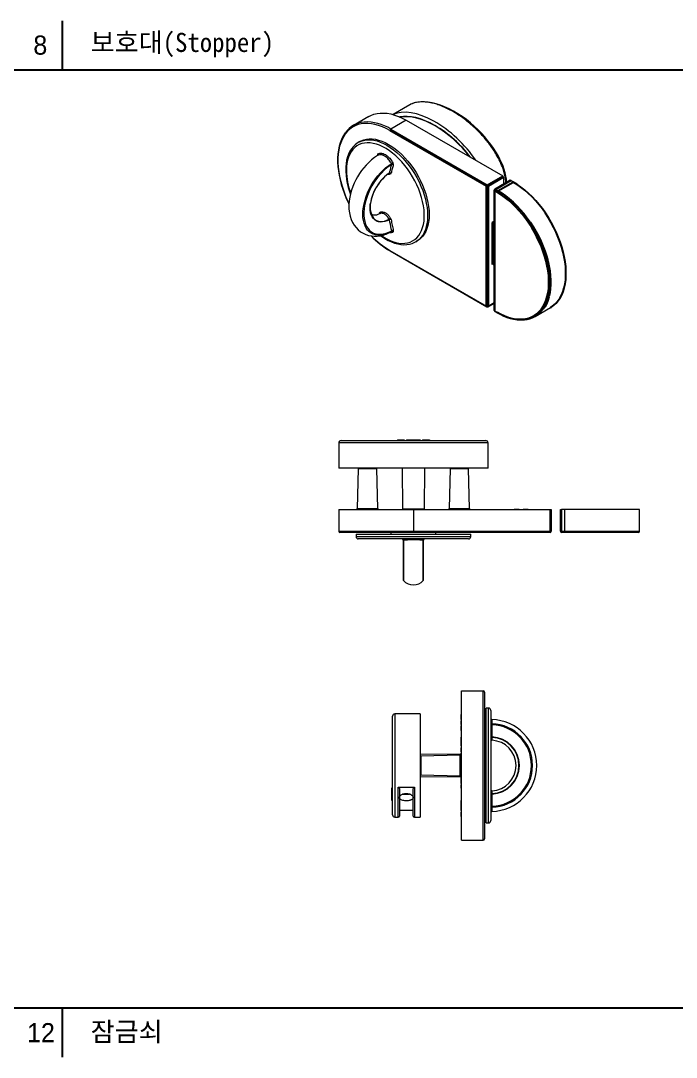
# Model space of a CAD drawing. Header units: millimetres. Extents: x 185 to 16542, y 250 to 5700.
# Drawn here: x 10996 to 12710, y 250 to 2960 of the extents above; entities that cross this region are included whole.
import ezdxf

# ---------------------------------------------------------------- set-up
doc = ezdxf.new("R2010")
doc.units = ezdxf.units.MM
doc.layers.add('DIM', color=7, linetype='Continuous')
doc.layers.add('FIN', color=6, linetype='Continuous')
doc.styles.get("Standard").update_dxf_attribs({"font": 'txt.shx'})

msp = doc.modelspace()

# ---------------------------------------------------------------- linework, layer by layer
at = {"color": 7, "linetype": 'Continuous', "lineweight": 15}
for p, q in [((12013.33, 2739.602), (11969.57, 2714.34)), ((11906.164, 2709.258), (11865.859, 2685.991)), ((12003.656, 2699.604), (11963.351, 2676.337)), ((12003.656, 2699.604), (12256.093, 2553.875)), ((11963.351, 2676.337), (12215.788, 2530.608)), ((11882.841, 2643.834), (11878.599, 2641.385)), ((11878.599, 2641.385), (11879.59, 2641.943)), ((11953.961, 2557.196), (11960.068, 2561.419)), ((11958.531, 2559.947), (11959.4, 2560.521)), ((12215.788, 2530.608), (12256.093, 2553.875)), ((12258.214, 2550.201), (12258.214, 2531.622)), ((12283.67, 2537.955), (12277.306, 2541.629)), ((11935.226, 2455.256), (11935.119, 2455.114)), ((11961.229, 2359.111), (12213.667, 2213.382)), ((11961.851, 2357.737), (12214.288, 2212.008)), ((12028.587, 2381.571), (12032.829, 2384.02)), ((12217.909, 2213.382), (12234.001, 2222.671)), ((12217.288, 2212.008), (12234.001, 2221.657)), ((12234.88, 2201.136), (12241.244, 2197.462)), ((12235.501, 2199.762), (12241.865, 2196.088)), ((12340.857, 2186.583), (12381.162, 2209.85)), ((11827.681, 1855.888), (11827.681, 1789.888)), ((11980.681, 1863.688), (11980.681, 1861.888)), ((11980.681, 1863.688), (11992.681, 1863.688)), ((11992.681, 1863.688), (11992.681, 1861.888)), ((11992.681, 1863.688), (11998.681, 1863.688)), ((11998.681, 1863.688), (11998.681, 1861.888)), ((12004.681, 1863.688), (12004.681, 1861.888)), ((12004.681, 1863.688), (12010.681, 1863.688)), ((12010.681, 1863.688), (12010.681, 1861.888)), ((12010.681, 1863.688), (12018.181, 1863.688)), ((12018.181, 1863.688), (12018.181, 1861.888)), ((12018.181, 1863.688), (12027.181, 1863.688)), ((12027.181, 1861.888), (12027.181, 1863.688)), ((12027.181, 1863.688), (12034.681, 1863.688)), ((12034.681, 1863.688), (12034.681, 1861.888)), ((12034.681, 1863.688), (12040.681, 1863.688)), ((12040.681, 1863.688), (12040.681, 1861.888)), ((12046.681, 1863.688), (12046.681, 1861.888)), ((12046.681, 1863.688), (12064.681, 1863.688)), ((12064.681, 1863.688), (12064.681, 1861.888)), ((12217.681, 1789.888), (12217.681, 1855.888)), ((12217.681, 1789.888), (11827.681, 1789.888)), ((11993.047, 1789.888), (11993.974, 1683.672)), ((12051.387, 1683.672), (12052.314, 1789.888)), ((11878.463, 1788.135), (11875.757, 1684.81)), ((11926.898, 1788.135), (11878.463, 1788.135)), ((11929.604, 1684.81), (11926.898, 1788.135)), ((12118.463, 1788.135), (12115.757, 1684.81)), ((12166.898, 1788.135), (12118.463, 1788.135)), ((12169.604, 1684.81), (12166.898, 1788.135)), ((11827.681, 1681.888), (11827.681, 1624.888)), ((11827.681, 1681.888), (12022.681, 1681.888)), ((11875.757, 1684.81), (11929.604, 1684.81)), ((11993.974, 1683.672), (12051.387, 1683.672)), ((12022.681, 1681.888), (12379.681, 1681.888)), ((12022.681, 1681.888), (12022.681, 1624.888)), ((12115.757, 1684.81), (12169.604, 1684.81)), ((12285.971, 1682.488), (12285.971, 1681.888)), ((12286.221, 1682.488), (12286.221, 1681.888)), ((12286.266, 1682.488), (12298.966, 1682.488)), ((12286.266, 1682.488), (12286.266, 1681.888)), ((12298.966, 1682.488), (12298.966, 1681.888)), ((12299.026, 1682.488), (12299.026, 1681.888)), ((12299.334, 1682.488), (12299.334, 1681.888)), ((12309.173, 1682.488), (12309.173, 1681.888)), ((12309.61, 1682.488), (12309.986, 1682.488)), ((12310.318, 1682.488), (12310.318, 1681.888)), ((12313.263, 1682.488), (12313.263, 1681.888)), ((12315.651, 1682.488), (12315.651, 1681.888)), ((12316.37, 1682.488), (12316.37, 1681.888)), ((12316.402, 1682.488), (12316.402, 1681.888)), ((12317.254, 1682.488), (12317.254, 1681.888)), ((12318.871, 1682.488), (12318.871, 1681.888)), ((12319.725, 1682.488), (12320.078, 1682.488)), ((12321.751, 1682.488), (12321.751, 1681.888)), ((12322.536, 1682.488), (12322.536, 1681.888)), ((12379.681, 1624.888), (12379.681, 1681.888)), ((12379.681, 1681.888), (12382.68, 1681.888)), ((12382.68, 1681.888), (12382.68, 1624.888)), ((12406.681, 1624.888), (12406.681, 1681.888)), ((12406.681, 1681.888), (12409.681, 1681.888)), ((12409.681, 1681.888), (12409.681, 1624.888)), ((12418.681, 1681.888), (12409.681, 1681.888)), ((12613.68, 1681.888), (12418.681, 1681.888)), ((12418.681, 1624.888), (12418.681, 1681.888)), ((12613.68, 1624.888), (12613.68, 1681.888)), ((11827.681, 1624.888), (12022.681, 1624.888)), ((12022.681, 1621.888), (11830.68, 1621.888)), ((11872.681, 1617.088), (11872.681, 1611.088)), ((11872.681, 1617.088), (12172.681, 1617.088)), ((11872.681, 1611.088), (12172.681, 1611.088)), ((12166.681, 1605.088), (11878.681, 1605.088)), ((11963.881, 1621.888), (11963.881, 1617.088)), ((11996.006, 1602.073), (11996.006, 1498.099)), ((11996.853, 1602.145), (11996.853, 1496.009)), ((12022.681, 1624.888), (12379.681, 1624.888)), ((12022.681, 1621.888), (12022.681, 1624.888)), ((12379.681, 1621.888), (12022.681, 1621.888)), ((12048.508, 1496.009), (12048.508, 1602.145)), ((12049.355, 1498.099), (12049.355, 1602.069)), ((12081.481, 1617.088), (12081.481, 1621.888)), ((12172.681, 1611.088), (12172.681, 1617.088)), ((12382.68, 1624.888), (12379.681, 1624.888)), ((12379.681, 1621.888), (12379.681, 1624.888)), ((12409.681, 1624.888), (12406.681, 1624.888)), ((12409.681, 1624.888), (12418.681, 1624.888)), ((12409.681, 1624.888), (12409.681, 1621.888)), ((12418.681, 1621.888), (12409.681, 1621.888)), ((12418.681, 1624.888), (12418.681, 1621.888)), ((12418.681, 1624.888), (12613.68, 1624.888)), ((12610.68, 1621.888), (12418.681, 1621.888)), ((12148.132, 1207.68), (12205.132, 1207.68)), ((12148.132, 817.68), (12148.132, 1207.68)), ((12205.132, 817.68), (12205.132, 1207.68)), ((12208.132, 1204.68), (12208.132, 820.68)), ((12040.132, 1147.68), (11974.132, 1147.68)), ((12040.132, 1147.68), (12040.132, 877.68)), ((12147.532, 1142.802), (12147.532, 1145.847)), ((12147.532, 1145.847), (12148.132, 1145.847)), ((12147.532, 1141.9), (12147.532, 1142.802)), ((12147.532, 1142.802), (12148.132, 1142.802)), ((12147.532, 1141.9), (12148.132, 1141.9)), ((12147.532, 1136.786), (12147.532, 1141.9)), ((12218.932, 1162.68), (12212.932, 1162.68)), ((12212.932, 1012.68), (12212.932, 1162.68)), ((12218.932, 1012.68), (12218.932, 1162.68)), ((12224.932, 1156.68), (12224.932, 1012.68)), ((12147.532, 1135.83), (12147.532, 1136.786)), ((12147.532, 1136.786), (12148.132, 1136.786)), ((12147.532, 1135.83), (12148.132, 1135.83)), ((12147.532, 1132.857), (12147.532, 1135.83)), ((12147.532, 1132.857), (12148.132, 1132.857)), ((12147.532, 1131.49), (12148.132, 1131.49)), ((12147.532, 1130.569), (12148.132, 1130.569)), ((12147.532, 1129.803), (12148.132, 1129.803)), ((12147.532, 1119.587), (12147.532, 1129.803)), ((12147.532, 1119.587), (12148.132, 1119.587)), ((12147.532, 1116.454), (12148.132, 1116.454)), ((12147.532, 1115.153), (12147.532, 1116.454)), ((12147.532, 1112.047), (12147.532, 1115.153)), ((12147.532, 1115.153), (12148.132, 1115.153)), ((12147.532, 1112.047), (12148.132, 1112.047)), ((12147.532, 1111.839), (12148.132, 1111.839)), ((12147.532, 1111.769), (12148.132, 1111.769)), ((12147.532, 1111.452), (12148.132, 1111.452)), ((12147.532, 1109.612), (12148.132, 1109.612)), ((12147.532, 1106.701), (12147.532, 1109.612)), ((12147.532, 1103.936), (12147.532, 1106.701)), ((12147.532, 1106.701), (12148.132, 1106.701)), ((12147.532, 1103.936), (12148.132, 1103.936)), ((12147.532, 1101.837), (12148.132, 1101.837)), ((12147.532, 1099.804), (12148.132, 1099.804)), ((12147.532, 1097.234), (12148.132, 1097.234)), ((12147.532, 1093.354), (12148.132, 1093.354)), ((12147.532, 1089.454), (12148.132, 1089.454)), ((12147.532, 1086.903), (12148.132, 1086.903)), ((12147.532, 1084.187), (12147.532, 1086.571)), ((12147.532, 1084.187), (12148.132, 1084.187)), ((12147.532, 1079.315), (12147.532, 1082.978)), ((12147.532, 1082.978), (12148.132, 1082.978)), ((12147.532, 1079.315), (12148.132, 1079.315)), ((12147.532, 1075.19), (12147.532, 1079.315)), ((12147.532, 1075.19), (12148.132, 1075.19)), ((12147.532, 1073.863), (12147.532, 1075.19)), ((12147.532, 1073.863), (12148.132, 1073.863)), ((12147.532, 1071.098), (12147.532, 1073.863)), ((12147.532, 1071.098), (12148.132, 1071.098)), ((12147.532, 1070.131), (12148.132, 1070.131)), ((12147.532, 1067.52), (12147.532, 1070.131)), ((12147.532, 1067.52), (12148.132, 1067.52)), ((12147.532, 1064.352), (12147.532, 1067.52)), ((12147.532, 1064.352), (12148.132, 1064.352)), ((12147.532, 1059.702), (12148.132, 1059.702)), ((12147.532, 1056.214), (12147.532, 1058.995)), ((12147.532, 1058.995), (12148.132, 1058.995)), ((12212.932, 1071.48), (12208.132, 1071.48)), ((12146.348, 1041.387), (12040.132, 1042.314)), ((12145.211, 1039.604), (12041.885, 1036.898)), ((12041.885, 1036.898), (12041.885, 988.462)), ((12145.211, 1012.68), (12145.211, 1039.604)), ((12146.348, 1039.86), (12146.348, 1041.387)), ((12147.532, 1056.214), (12148.132, 1056.214)), ((12147.532, 1050.754), (12147.532, 1056.214)), ((12147.532, 1050.754), (12148.132, 1050.754)), ((12147.532, 1048.09), (12147.532, 1050.702)), ((12147.532, 1050.702), (12148.132, 1050.702)), ((12147.532, 1048.09), (12148.132, 1048.09)), ((12147.532, 1043.037), (12147.532, 1044.665)), ((12147.532, 1044.665), (12148.132, 1044.665)), ((12147.532, 1043.037), (12148.132, 1043.037)), ((12147.532, 1040.928), (12147.532, 1043.037)), ((12145.211, 985.757), (12145.211, 1012.68)), ((12212.932, 862.68), (12212.932, 1012.68)), ((12218.932, 862.68), (12218.932, 1012.68)), ((12224.932, 1012.68), (12224.932, 868.68)), ((12040.132, 983.047), (12146.348, 983.974)), ((12041.885, 988.462), (12145.211, 985.757)), ((12146.348, 983.974), (12146.348, 985.5)), ((12147.532, 983.126), (12148.11, 983.126)), ((12147.532, 979.989), (12147.532, 982.6)), ((12147.532, 982.6), (12148.132, 982.6)), ((12147.532, 977.442), (12147.532, 979.989)), ((12147.532, 979.989), (12148.132, 979.989)), ((12147.532, 977.442), (12148.132, 977.442)), ((12147.532, 974.702), (12147.532, 977.442)), ((11968.132, 953.934), (11966.332, 953.934)), ((11966.332, 949.434), (11966.332, 953.934)), ((11966.332, 945.335), (11966.332, 949.434)), ((11983.132, 956.029), (12025.132, 956.029)), ((12147.532, 972.208), (12147.532, 974.702)), ((12147.532, 974.702), (12148.132, 974.702)), ((12147.532, 972.208), (12148.132, 972.208)), ((12147.532, 969.544), (12147.532, 972.155)), ((12147.532, 972.155), (12148.132, 972.155)), ((12147.532, 969.544), (12148.132, 969.544)), ((12147.532, 966.076), (12147.532, 969.544)), ((12147.532, 966.076), (12148.132, 966.076)), ((12147.532, 953.344), (12147.532, 962.485)), ((12147.532, 962.485), (12148.132, 962.485)), ((12147.532, 953.344), (12148.132, 953.344)), ((12147.532, 949.797), (12148.132, 949.797)), ((12147.532, 948.545), (12148.132, 948.545)), ((12208.132, 953.88), (12212.932, 953.88)), ((11966.332, 945.335), (11968.132, 945.335)), ((11966.332, 921.335), (11966.332, 945.335)), ((11966.332, 921.335), (11968.132, 921.335)), ((12013.995, 937.574), (11994.346, 937.574)), ((11996.182, 938.174), (12012.249, 938.174)), ((12147.532, 945.279), (12148.132, 945.279)), ((12147.532, 942.49), (12148.132, 942.49)), ((12147.532, 940.654), (12148.132, 940.654)), ((12147.532, 928.858), (12148.132, 928.858)), ((12147.532, 928.782), (12148.132, 928.782)), ((12147.532, 927.67), (12148.132, 927.67)), ((12147.532, 924.251), (12148.132, 924.251)), ((12147.532, 921.163), (12147.532, 921.837)), ((11986.132, 895.68), (12022.132, 895.68)), ((12147.532, 920.831), (12148.132, 920.831)), ((12147.532, 919.72), (12148.132, 919.72)), ((12147.532, 917.662), (12147.532, 919.388)), ((12147.532, 916.381), (12147.532, 917.662)), ((12147.532, 917.662), (12148.132, 917.662)), ((12147.532, 916.085), (12148.132, 916.085)), ((12147.532, 906.944), (12147.532, 916.085)), ((12147.532, 906.944), (12148.132, 906.944)), ((12147.532, 904.814), (12147.532, 906.944)), ((12147.532, 904.814), (12148.132, 904.814)), ((12147.532, 903.911), (12147.532, 904.814)), ((12147.532, 903.911), (12148.132, 903.911)), ((12147.532, 901.012), (12147.532, 903.911)), ((12147.532, 898.401), (12147.532, 901.012)), ((12147.532, 901.012), (12148.132, 901.012)), ((12147.532, 898.401), (12148.132, 898.401)), ((12147.532, 895.234), (12147.532, 898.401)), ((12147.532, 895.234), (12148.132, 895.234)), ((12147.532, 894.869), (12147.532, 895.234)), ((12147.532, 894.869), (12148.132, 894.869)), ((11974.132, 877.68), (11983.132, 877.68)), ((12025.132, 877.68), (12040.132, 877.68)), ((12147.532, 891.736), (12148.132, 891.736)), ((12147.532, 890.946), (12148.132, 890.946)), ((12147.532, 890.92), (12148.132, 890.92)), ((12147.532, 886.744), (12147.532, 890.92)), ((12147.532, 886.744), (12148.132, 886.744)), ((12147.532, 883.979), (12147.532, 886.744)), ((12147.532, 883.979), (12148.132, 883.979)), ((12147.532, 879.801), (12147.532, 883.979)), ((12147.532, 879.801), (12148.132, 879.801)), ((12212.932, 862.68), (12218.932, 862.68)), ((12148.132, 817.68), (12205.132, 817.68))]:
    msp.add_line(p, q, dxfattribs=at)
for p, q in [((12213.667, 2526.933), (11961.229, 2672.662)), ((12258.214, 2550.201), (12217.909, 2526.933)), ((12213.667, 2213.382), (12213.667, 2526.933)), ((12217.909, 2526.933), (12217.909, 2213.382)), ((12275.806, 2541.778), (12235.501, 2518.51)), ((12277.306, 2541.629), (12237.001, 2518.362)), ((12243.365, 2514.688), (12283.67, 2537.955)), ((12234.001, 2515.912), (12234.001, 2202.36)), ((12241.244, 2511.013), (12234.88, 2514.687)), ((12234.88, 2514.687), (12234.88, 2201.136)), ((12237.001, 2518.362), (12243.365, 2514.688)), ((12229.789, 2431.887), (12234.001, 2434.319)), ((12229.789, 2322.144), (12229.789, 2431.887)), ((12234.001, 2431.624), (12229.789, 2429.192)), ((12229.789, 2429.192), (12229.789, 2324.838)), ((12229.789, 2324.838), (12234.001, 2327.27)), ((12229.789, 2323.824), (12234.001, 2326.256)), ((12234.001, 2324.576), (12229.789, 2322.144))]:
    msp.add_line(p, q)
at = {"color": 7, "linetype": 'Continuous', "lineweight": 15, "flags": 128}
for points in [[(12017.99, 2741.879), (12013.694, 2739.81), (12013.174, 2739.471)], [(12266.238, 2536.254), (12266.245, 2536.939), (12265.667, 2544.968), (12264.43, 2553.33), (12262.542, 2561.954), (12260.015, 2570.763), (12256.884, 2579.64), (12253.2, 2588.559), (12248.821, 2597.831), (12243.824, 2607.235), (12238.198, 2616.767), (12231.939, 2626.406), (12225.053, 2636.116), (12217.496, 2645.934), (12209.255, 2655.801), (12200.532, 2665.43), (12191.328, 2674.801), (12181.656, 2683.883), (12171.536, 2692.636), (12160.999, 2701.012), (12150.087, 2708.955), (12138.855, 2716.406), (12127.314, 2723.317), (12115.748, 2729.475), (12104.344, 2734.771), (12093.157, 2739.184), (12082.233, 2742.7), (12071.614, 2745.313), (12061.335, 2747.023), (12051.422, 2747.833), (12042.949, 2747.776), (12035.086, 2746.984), (12027.817, 2745.49), (12020.4, 2743.04), (12019.525, 2742.618)], [(11906.164, 2709.258), (11911.642, 2712.084), (11919.384, 2715.054), (11927.575, 2717.093), (11936.172, 2718.189), (11945.129, 2718.336), (11954.399, 2717.533), (11963.931, 2715.786), (11973.675, 2713.102), (11983.579, 2709.497), (11993.591, 2704.99), (12003.656, 2699.604)], [(11961.229, 2672.662), (11951.319, 2677.965), (11941.462, 2682.403), (11931.71, 2685.953), (11922.116, 2688.595), (11912.73, 2690.316), (11903.603, 2691.106), (11894.784, 2690.961), (11886.319, 2689.882), (11878.254, 2687.875), (11870.631, 2684.95), (11863.492, 2681.123), (11856.874, 2676.415), (11850.814, 2670.85), (11845.342, 2664.458), (11840.488, 2657.273), (11836.279, 2649.335), (11832.736, 2640.684), (11829.879, 2631.367), (11827.723, 2621.434), (11826.279, 2610.938), (11825.555, 2599.935), (11825.555, 2588.484), (11826.279, 2576.645), (11827.723, 2564.482), (11829.879, 2552.059), (11832.736, 2539.444), (11836.279, 2526.703), (11840.488, 2513.904), (11845.342, 2501.116), (11850.814, 2488.407), (11854.143, 2481.337)], [(11844.21, 2666.18), (11842.63, 2664.101), (11838.226, 2656.869), (11834.406, 2648.979), (11831.192, 2640.466), (11828.6, 2631.371), (11826.644, 2621.738), (11825.332, 2611.614), (11824.672, 2601.049), (11824.664, 2590.094), (11825.308, 2578.8), (11826.599, 2567.222), (11828.53, 2555.414), (11831.091, 2543.43), (11834.27, 2531.326), (11838.05, 2519.158), (11842.413, 2506.981), (11847.339, 2494.853), (11852.804, 2482.829), (11854.324, 2479.814)], [(11879.72, 2641.899), (11875.653, 2639.556), (11870.057, 2635.282), (11864.982, 2630.273), (11860.45, 2624.551), (11856.484, 2618.142), (11853.107, 2611.075), (11850.346, 2603.386), (11848.22, 2595.125), (11846.748, 2586.344), (11845.939, 2577.105), (11845.769, 2570.259), (11845.862, 2565.078), (11846.544, 2555.035), (11847.881, 2544.737), (11849.862, 2534.246), (11852.471, 2523.624), (11855.692, 2512.935), (11858.261, 2505.723)], [(11939.108, 2397.956), (11942.956, 2395.37), (11951.482, 2390.242), (11959.993, 2385.947), (11968.43, 2382.515), (11976.732, 2379.971), (11984.843, 2378.332), (11992.704, 2377.609), (12000.262, 2377.809), (12007.462, 2378.929), (12014.255, 2380.962), (12020.592, 2383.892), (12026.43, 2387.701), (12031.727, 2392.361), (12036.446, 2397.839), (12040.554, 2404.096), (12044.023, 2411.09), (12046.828, 2418.771), (12048.948, 2427.085), (12050.37, 2435.974), (12051.084, 2445.375), (12051.084, 2455.223), (12050.37, 2465.448), (12048.948, 2475.978), (12046.828, 2486.741), (12044.023, 2497.66), (12040.554, 2508.658), (12036.446, 2519.66), (12031.727, 2530.586), (12026.43, 2541.362), (12020.592, 2551.91), (12014.255, 2562.158), (12007.462, 2572.034), (12000.262, 2581.467), (11992.704, 2590.392), (11984.843, 2598.746), (11976.732, 2606.472), (11968.43, 2613.513), (11959.993, 2619.822), (11951.482, 2625.354), (11942.956, 2630.069), (11934.475, 2633.936), (11926.099, 2636.927), (11917.885, 2639.02), (11909.892, 2640.202), (11902.176, 2640.463), (11894.79, 2639.803), (11887.788, 2638.225), (11881.217, 2635.741), (11875.124, 2632.369), (11869.552, 2628.131), (11864.539, 2623.058), (11860.121, 2617.185), (11856.33, 2610.553), (11853.19, 2603.209), (11850.726, 2595.205), (11848.953, 2586.596), (11847.884, 2577.443), (11847.527, 2567.81), (11847.527, 2567.81)], [(11879.59, 2641.943), (11881.756, 2643.06), (11888.446, 2645.741), (11895.58, 2647.505), (11903.111, 2648.339), (11910.986, 2648.239), (11919.153, 2647.204), (11927.555, 2645.242), (11936.135, 2642.367), (11944.834, 2638.597), (11953.593, 2633.959), (11962.352, 2628.484), (11971.051, 2622.21), (11979.63, 2615.18), (11988.032, 2607.441), (11996.199, 2599.047), (12004.074, 2590.054), (12011.605, 2580.525), (12018.74, 2570.524), (12025.429, 2560.12), (12031.628, 2549.383), (12037.294, 2538.388), (12042.388, 2527.208), (12046.875, 2515.922), (12050.725, 2504.605), (12053.912, 2493.334), (12056.413, 2482.188), (12058.212, 2471.242), (12059.296, 2460.571), (12059.659, 2450.247), (12059.296, 2440.342), (12058.212, 2430.923), (12056.413, 2422.054), (12053.912, 2413.795), (12050.725, 2406.204), (12046.875, 2399.333), (12042.388, 2393.227), (12037.294, 2387.929), (12031.628, 2383.475), (12028.451, 2381.492)], [(11882.841, 2643.834), (11885.999, 2645.51), (11892.688, 2648.191), (11899.823, 2649.954), (11907.353, 2650.789), (11915.229, 2650.688), (11923.396, 2649.653), (11931.798, 2647.692), (11940.377, 2644.816), (11949.076, 2641.046), (11957.835, 2636.408), (11966.594, 2630.933), (11975.293, 2624.659), (11983.873, 2617.629), (11992.275, 2609.89), (12000.442, 2601.496), (12008.317, 2592.503), (12015.848, 2582.974), (12022.982, 2572.973), (12029.672, 2562.569), (12035.871, 2551.832), (12041.536, 2540.837), (12046.63, 2529.658), (12051.118, 2518.371), (12054.968, 2507.054), (12058.154, 2495.784), (12060.656, 2484.637), (12062.455, 2473.691), (12063.539, 2463.02), (12063.901, 2452.696), (12063.539, 2442.791), (12062.455, 2433.372), (12060.656, 2424.503), (12058.154, 2416.245), (12054.968, 2408.654), (12051.118, 2401.782), (12046.63, 2395.676), (12041.536, 2390.378), (12035.871, 2385.924), (12032.829, 2384.02)], [(11929.282, 2607.657), (11929.261, 2607.631), (11928.993, 2607.41)], [(11936.148, 2399.002), (11929.998, 2399.013), (11923.686, 2399.916), (11917.782, 2401.735), (11912.342, 2404.454), (11907.416, 2408.048), (11903.051, 2412.484), (11899.285, 2417.719), (11896.156, 2423.706), (11893.691, 2430.389), (11891.914, 2437.704), (11890.841, 2445.586), (11890.482, 2453.959), (11890.841, 2462.747), (11891.914, 2471.867), (11893.691, 2481.235), (11896.156, 2490.763), (11899.285, 2500.363), (11903.051, 2509.946), (11907.416, 2519.422), (11912.342, 2528.703), (11917.782, 2537.704), (11923.686, 2546.339), (11929.998, 2554.529), (11936.66, 2562.198), (11943.61, 2569.274), (11950.783, 2575.692), (11958.113, 2581.391), (11965.531, 2586.319)], [(11959.524, 2560.638), (11953.442, 2556.417), (11947.475, 2551.443), (11941.704, 2545.785), (11936.21, 2539.52), (11931.067, 2532.735), (11926.348, 2525.525), (11922.118, 2517.988), (11918.434, 2510.228), (11915.348, 2502.354), (11912.903, 2494.473), (11911.131, 2486.695), (11910.059, 2479.126), (11909.699, 2471.873), (11910.059, 2465.034), (11911.131, 2458.704), (11912.903, 2452.971), (11915.348, 2447.914), (11915.418, 2447.795)], [(11854.088, 2478.729), (11853.969, 2476.648), (11854.228, 2466.891), (11855.353, 2457.385), (11857.36, 2448.263), (11860.232, 2439.665), (11863.497, 2432.511), (11867.842, 2425.229), (11872.867, 2418.71), (11878.483, 2413.003), (11884.609, 2408.128), (11891.169, 2404.094), (11898.094, 2400.904), (11905.309, 2398.56), (11912.759, 2397.056), (11920.403, 2396.385), (11928.212, 2396.545), (11936.164, 2397.542), (11944.237, 2399.386), (11952.399, 2402.093), (11960.599, 2405.666), (11965.369, 2408.191)], [(11895.117, 2476.304), (11893.87, 2468.203), (11893.128, 2459.191), (11893.128, 2450.564), (11893.87, 2442.409), (11895.347, 2434.806), (11897.544, 2427.829), (11900.439, 2421.548), (11904.005, 2416.026), (11908.205, 2411.316), (11912.997, 2407.466), (11918.335, 2404.513), (11924.166, 2402.487), (11930.432, 2401.408), (11937.072, 2401.286), (11944.018, 2402.122), (11951.203, 2403.909), (11958.556, 2406.629), (11966.003, 2410.254)], [(11960.068, 2439.314), (11953.873, 2436.452), (11947.794, 2434.491), (11941.915, 2433.459), (11936.317, 2433.37), (11931.077, 2434.225), (11926.267, 2436.013), (11921.956, 2438.709), (11918.201, 2442.275), (11915.056, 2446.663), (11912.563, 2451.811), (11910.757, 2457.648), (11909.664, 2464.093), (11909.298, 2471.058), (11909.664, 2478.445), (11910.13, 2482.331)], [(11935.442, 2455.286), (11933.947, 2454.509), (11929.8, 2452.722), (11926.127, 2451.578), (11923.012, 2450.999), (11920.503, 2450.874), (11918.578, 2451.072), (11917.121, 2451.495), (11915.821, 2452.215), (11914.69, 2453.24), (11913.546, 2454.756), (11912.414, 2456.871), (11911.275, 2459.973), (11910.394, 2463.778), (11909.851, 2468.266), (11909.72, 2473.387), (11909.835, 2475.308)], [(11915.418, 2447.795), (11918.434, 2443.602), (11922.118, 2440.096), (11926.348, 2437.443), (11931.067, 2435.681), (11936.21, 2434.834), (11941.704, 2434.912), (11947.475, 2435.917), (11953.442, 2437.832), (11959.524, 2440.633)], [(11936.908, 2397.712), (11939.791, 2395.572), (11948.173, 2390.129), (11956.608, 2385.424), (11965.047, 2381.492), (11973.442, 2378.363), (11981.738, 2376.064), (11989.879, 2374.616), (11997.806, 2374.034), (12005.46, 2374.321), (12012.779, 2375.47), (12019.71, 2377.464), (12026.208, 2380.276), (12028.385, 2381.576)]]:
    msp.add_lwpolyline(points, dxfattribs=at)
at = {"flags": 128}
for points in [[(12381.162, 2209.85), (12382.935, 2210.911), (12389.656, 2215.694), (12395.811, 2221.345), (12401.368, 2227.837), (12406.298, 2235.134), (12410.573, 2243.197), (12414.171, 2251.983), (12417.072, 2261.445), (12419.262, 2271.533), (12420.729, 2282.193), (12421.464, 2293.368), (12421.464, 2304.998), (12420.729, 2317.022), (12419.262, 2329.375), (12417.072, 2341.992), (12414.171, 2354.804), (12410.573, 2367.744), (12406.298, 2380.743), (12401.368, 2393.731), (12395.811, 2406.639), (12389.656, 2419.398), (12382.935, 2431.94), (12375.684, 2444.198), (12367.942, 2456.107), (12359.751, 2467.603), (12351.154, 2478.625), (12342.197, 2489.114), (12332.927, 2499.014), (12323.395, 2508.272), (12313.651, 2516.839), (12303.746, 2524.669), (12293.735, 2531.72), (12283.67, 2537.955)], [(12237.001, 2518.362), (12236.587, 2518.553), (12236.189, 2518.644), (12235.823, 2518.629), (12235.501, 2518.51), (12235.501, 2518.51)], [(12241.244, 2197.462), (12251.154, 2192.159), (12261.011, 2187.721), (12270.763, 2184.171), (12280.357, 2181.529), (12289.743, 2179.808), (12298.87, 2179.018), (12307.689, 2179.163), (12316.154, 2180.242), (12324.219, 2182.249), (12331.842, 2185.174), (12338.981, 2189.001), (12345.599, 2193.71), (12351.66, 2199.274), (12357.131, 2205.666), (12361.985, 2212.851), (12366.194, 2220.79), (12369.737, 2229.44), (12372.594, 2238.757), (12374.75, 2248.69), (12376.194, 2259.186), (12376.918, 2270.189), (12376.918, 2281.641), (12376.194, 2293.479), (12374.75, 2305.642), (12372.594, 2318.065), (12369.737, 2330.68), (12366.194, 2343.421), (12361.985, 2356.22), (12357.131, 2369.008), (12351.66, 2381.717), (12345.599, 2394.28), (12338.981, 2406.629), (12331.842, 2418.699), (12324.219, 2430.424), (12316.154, 2441.743), (12307.689, 2452.596), (12298.87, 2462.923), (12289.743, 2472.671), (12280.357, 2481.786), (12270.763, 2490.222), (12261.011, 2497.931), (12251.154, 2504.874), (12241.244, 2511.013)], [(12243.365, 2514.688), (12253.43, 2508.453), (12263.441, 2501.401), (12273.346, 2493.571), (12283.09, 2485.004), (12292.622, 2475.746), (12301.892, 2465.846), (12310.849, 2455.357), (12319.446, 2444.335), (12327.637, 2432.839), (12335.379, 2420.931), (12342.629, 2408.672), (12349.351, 2396.13), (12355.506, 2383.371), (12361.063, 2370.463), (12365.993, 2357.475), (12370.268, 2344.477), (12373.866, 2331.537), (12376.767, 2318.724), (12378.957, 2306.108), (12380.424, 2293.755), (12381.159, 2281.731), (12381.159, 2270.1), (12380.424, 2258.925), (12378.957, 2248.265), (12376.767, 2238.177), (12373.866, 2228.715), (12370.268, 2219.929), (12365.993, 2211.866), (12361.969, 2205.785)]]:
    msp.add_lwpolyline(points, dxfattribs=at)
at = {"color": 7, "linetype": 'Continuous', "lineweight": 15}
for centre, radius, start, end in [((11899.638, 2627.494), 67.506, 95.011304, 144.402223), ((11899.991, 2577.542), 117.366, 57.326633, 93.052602), ((11965.835, 2672.453), 4.61, 122.605056, 177.394761), ((12022.745, 2466.599), 169.155, 123.653066, 175.926476), ((11927.329, 2609.587), 2.752, 307.536749, 35.64897), ((12031.253, 2478.116), 124.069, 121.729823, 131.997663), ((12063.444, 2416.64), 195.902, 118.777526, 119.986995), ((11967.661, 2580.214), 3.807, 48.375222, 115.807559), ((12031.086, 2570.963), 183.587, 180.984078, 200.016775), ((12065.346, 2442.136), 173.625, 132.414468, 168.650403), ((12028.503, 2463.291), 119.895, 128.442563, 170.862275), ((11960.728, 2558.106), 2.804, 25.852289, 115.428938), ((11961.733, 2557.998), 3.805, 48.363873, 115.952813), ((12253.609, 2549.992), 4.61, 2.60492, 57.395078), ((12276.427, 2540.403), 1.509, 54.382311, 114.305938), ((11933.205, 2455.587), 2.044, 348.979696, 52.838406), ((11933.26, 2457.113), 2.721, 308.234542, 36.417214), ((12007.173, 2358.25), 95.171, 117.484754, 120.044496), ((11963.107, 2433.898), 6.211, 79.291763, 119.293746), ((12079.148, 2556.646), 230.919, 223.674319, 239.471981), ((12077.563, 2556.053), 228.735, 224.120799, 239.42974), ((11930.637, 2467.823), 69.041, 274.578249, 300.35899), ((11966.602, 2405.654), 2.808, 25.59047, 112.418817), ((11969.036, 2404.831), 6.213, 79.301724, 119.217775), ((11962.654, 2358.928), 1.436, 172.680946, 236.021171), ((12215.168, 2213.234), 1.509, 174.378794, 234.308944), ((12215.788, 2217.476), 4.611, 242.609432, 297.390752), ((12215.788, 2214.606), 3, 240.002689, 299.997311), ((12216.407, 2213.234), 1.509, 305.69019, 5.622245), ((12237.001, 2202.36), 3, 180, 240.002689), ((12235.502, 2202.51), 1.509, 185.694534, 245.625577), ((12236.288, 2200.946), 1.421, 172.318479, 236.369258), ((12242.746, 2197.314), 1.509, 174.380184, 234.292998), ((12305.433, 2295.171), 117.721, 237.317544, 273.284959), ((12307.078, 2245.08), 67.506, 275.011266, 324.402326), ((11833.683, 1855.888), 6, 89.960706, 180.057422), ((12211.68, 1855.888), 6, 0.064374, 90.011966), ((11880.262, 1788.088), 1.8, 90, 178.5), ((11925.099, 1788.088), 1.8, 1.5, 90), ((12120.262, 1788.088), 1.8, 90, 178.5), ((12165.099, 1788.088), 1.8, 1.5, 90), ((11872.758, 1684.888), 3, 270, 358.5), ((11932.603, 1684.888), 3, 181.5, 270), ((11995.774, 1683.688), 1.8, 180.5, 270), ((12049.587, 1683.688), 1.8, 270, 359.5), ((12112.758, 1684.888), 3, 270, 358.5), ((12172.603, 1684.888), 3, 181.5, 270), ((11830.681, 1624.888), 3, 180, 270), ((11878.681, 1611.088), 6, 180, 270), ((11993.006, 1602.088), 3, 0.115493, 89.99444), ((11993.006, 1602.088), 3, 0.139865, 89.992214), ((11994.207, 1602.468), 2.666, 353.029682, 79.316581), ((12051.154, 1602.468), 2.666, 100.683548, 186.970187), ((12052.355, 1602.088), 3, 90.007592, 180.136854), ((12052.355, 1602.088), 3, 90.005731, 180.111449), ((12166.681, 1611.088), 6, 270, 0), ((12379.681, 1624.888), 3, 270, 0), ((12409.681, 1624.888), 3, 180, 270), ((12610.681, 1624.888), 3, 270, 0), ((11999.006, 1498.099), 3, 180, 224.157853), ((12022.681, 1521.088), 36, 224.157853, 315.842147), ((12046.355, 1498.099), 3, 315.842147, 0), ((12205.132, 1204.68), 3, 0, 90), ((11974.132, 1141.68), 6, 89.79018, 179.776156), ((12218.932, 1156.68), 6, 0, 90), ((12227.932, 1135.644), 3, 180, 268.638796), ((12227.529, 1124.349), 2.652, 191.756995, 277.514384), ((12227.244, 1115.338), 3.585, 78.576368, 130.156545), ((12224.932, 1012.68), 120, 0, 88.601564), ((12224.932, 1012.68), 109.079, 271.546372, 88.453628), ((12224.932, 1012.68), 106.215, 271.630405, 88.369595), ((12227.249, 1083.923), 3.598, 78.54757, 130.088985), ((12227.561, 1083.506), 2.697, 80.230076, 167.074855), ((12224.932, 1012.68), 74.831, 272.32167, 87.67833), ((12224.932, 1012.68), 73.549, 272.404984, 87.595016), ((12227.932, 1075.609), 3, 87.313276, 180), ((12224.932, 1012.68), 66, 272.733078, 87.272488), ((12041.932, 1035.099), 1.8, 91.499999, 180), ((12145.132, 1042.603), 3, 271.499999, 0), ((12146.332, 1039.587), 1.8, 45.819344, 89.5), ((12224.932, 1012.68), 120, 271.399047, 0), ((12041.932, 990.262), 1.8, 180, 268.500001), ((12145.132, 982.758), 3, 0, 88.500001), ((12146.332, 985.774), 1.8, 270.5, 314.180656), ((12227.932, 949.752), 3, 180, 272.718465), ((12227.561, 941.854), 2.697, 192.925145, 279.769924), ((12227.249, 941.437), 3.598, 229.91088, 281.452566), ((12227.244, 910.023), 3.585, 229.843339, 281.424144), ((12227.529, 901.011), 2.652, 82.485505, 168.243115), ((11974.132, 883.681), 6, 180.257522, 270.322827), ((11983.132, 880.68), 3, 269.991227, 359.989989), ((12025.132, 880.68), 3, 180.010582, 269.991554), ((12218.932, 868.68), 6, 270, 0), ((12227.932, 889.717), 3, 91.403693, 180), ((12205.132, 820.68), 3, 270, 0)]:
    msp.add_arc(centre, radius, start, end, dxfattribs=at)
for centre, radius, start, end in [((12218.272, 2526.724), 4.61, 122.605056, 177.394761), ((12215.788, 2531.028), 4.611, 242.609432, 297.390752), ((12213.304, 2526.724), 4.61, 2.60492, 57.395078), ((12237.001, 2515.912), 3, 119.997311, 180), ((12235.502, 2516.062), 1.509, 185.694534, 245.625577), ((12239.485, 2514.478), 4.61, 122.605056, 177.394761), ((12245.849, 2510.804), 4.61, 122.605056, 177.394761)]:
    msp.add_arc(centre, radius, start, end)
for major_axis, ratio, start_param, end_param in [((123.369, -120.453), 0.51127434, 1.16346703, 2.96086781), ((116.892, -110.561), 0.50203257, 1.2292158, 2.81509574), ((116.24, -109.576), 0.50100771, 1.23704128, 2.80010366)]:
    msp.add_ellipse((12080.023, 2584.465), major_axis=major_axis, ratio=ratio, start_param=start_param, end_param=end_param, dxfattribs=at)
for points, knots in [([(12264.357, 2535.168), (12264.227, 2538.18), (12263.91, 2545.546), (12261.37, 2558.256), (12256.664, 2574.117), (12249.37, 2591.683), (12240.61, 2608.162), (12231.888, 2622.158), (12223.775, 2633.829), (12215.129, 2645.096), (12204.921, 2657.232), (12193.154, 2669.869), (12179.692, 2682.805), (12165.786, 2694.767), (12151.537, 2705.7), (12137.161, 2715.479), (12122.631, 2724.141), (12108.016, 2731.619), (12093.836, 2737.635), (12080.269, 2742.199), (12067.261, 2745.402), (12054.483, 2747.248), (12040.685, 2747.621), (12028.947, 2745.921), (12019.514, 2742.873), (12015.316, 2740.602), (12013.361, 2739.545)], [0, 0, 0, 0, 0.02497037, 0.06108103, 0.09810682, 0.14567429, 0.1946064, 0.22740124, 0.26020391, 0.2939058, 0.32761282, 0.37357657, 0.41954951, 0.46680418, 0.51406334, 0.56125475, 0.60844719, 0.65668423, 0.70491917, 0.74881285, 0.79270233, 0.83770741, 0.88270254, 0.94263087, 0.97328374, 1, 1, 1, 1]), ([(11929.565, 2611.191), (11929.547, 2611.179), (11929.199, 2610.961), (11928.656, 2610.311), (11928.277, 2608.896), (11928.433, 2607.712), (11928.51, 2607.121)], [0, 0, 0, 0, 0.01874818, 0.34581537, 0.67290886, 1, 1, 1, 1]), ([(11965.531, 2586.319), (11964.762, 2587.616), (11962.975, 2590.628), (11959.684, 2595.045), (11955.783, 2599.34), (11951.593, 2603.016), (11946.949, 2606.158), (11942.292, 2608.281), (11937.838, 2609.28), (11933.302, 2609.357), (11930.61, 2608.133), (11929.006, 2607.405)], [0, 0, 0, 0, 0.07853324, 0.18243881, 0.28935691, 0.39326162, 0.5001799, 0.63165591, 0.73558964, 0.84253932, 1, 1, 1, 1]), ([(11929.565, 2611.191), (11931.3, 2611.98), (11934.195, 2613.297), (11939.104, 2613.212), (11943.924, 2612.144), (11948.969, 2609.843), (11953.999, 2606.441), (11958.522, 2602.491), (11962.769, 2597.817), (11966.346, 2593.04), (11968.3, 2589.752), (11969.134, 2588.348)], [0, 0, 0, 0, 0.15746421, 0.26290425, 0.36834421, 0.4998253, 0.60523557, 0.71064581, 0.8160554, 0.92146523, 1, 1, 1, 1]), ([(11960.068, 2561.419), (11960.433, 2562.786), (11962.412, 2570.195), (11964.39, 2577.602), (11966.003, 2583.641)], [0, 0, 0, 0, 0.18460092, 1, 1, 1, 1]), ([(11970.19, 2583.06), (11969.232, 2579.473), (11967.256, 2572.067), (11965.28, 2564.661), (11964.261, 2560.841)], [0, 0, 0, 0, 0.48425993, 1, 1, 1, 1]), ([(11966.003, 2583.641), (11966.05, 2583.912), (11966.139, 2584.438), (11965.962, 2585.404), (11965.675, 2586.014), (11965.531, 2586.319)], [0, 0, 0, 0, 0.34590576, 0.67300334, 1, 1, 1, 1]), ([(11970.19, 2583.06), (11970.197, 2583.086), (11970.323, 2583.575), (11970.39, 2584.683), (11970.031, 2586.531), (11969.433, 2587.742), (11969.134, 2588.348)], [0, 0, 0, 0, 0.018965853, 0.346024132, 0.673009867, 1, 1, 1, 1]), ([(11963.251, 2559.329), (11962.012, 2558.649), (11960.012, 2557.551), (11957.383, 2558.051), (11956.382, 2558.242)], [0, 0, 0, 0, 0.619215865, 1, 1, 1, 1]), ([(11959.524, 2560.638), (11959.601, 2560.696), (11959.842, 2560.876), (11959.976, 2561.199), (11960.068, 2561.419)], [0, 0, 0, 0, 0.31771007, 1, 1, 1, 1]), ([(11963.251, 2559.329), (11963.397, 2559.439), (11963.856, 2559.784), (11964.097, 2560.413), (11964.261, 2560.841)], [0, 0, 0, 0, 0.31781573, 1, 1, 1, 1]), ([(11935.449, 2458.728), (11935.303, 2458.619), (11934.844, 2458.273), (11934.603, 2457.645), (11934.439, 2457.216)], [0, 0, 0, 0, 0.31781573, 1, 1, 1, 1]), ([(11935.449, 2458.728), (11936.094, 2459.082), (11938.269, 2460.277), (11942.924, 2460.499), (11948.555, 2458.371), (11954.156, 2454.437), (11959.131, 2449.381), (11961.986, 2444.736), (11963.251, 2442.679)], [0, 0, 0, 0, 0.0869745, 0.29340499, 0.49983992, 0.62901737, 0.83571545, 1, 1, 1, 1]), ([(11959.524, 2440.633), (11958.393, 2442.458), (11955.839, 2446.579), (11951.403, 2451.064), (11946.418, 2454.562), (11941.431, 2456.437), (11937.549, 2456.325), (11935.83, 2455.412), (11935.474, 2455.223)], [0, 0, 0, 0, 0.169882, 0.38360625, 0.51716808, 0.73061112, 0.94406553, 1, 1, 1, 1]), ([(11959.524, 2440.633), (11959.682, 2440.332), (11959.913, 2439.892), (11960.03, 2439.453), (11960.068, 2439.314)], [0, 0, 0, 0, 0.68321868, 1, 1, 1, 1]), ([(11966.003, 2410.254), (11965.638, 2412.042), (11963.66, 2421.73), (11961.681, 2431.416), (11960.068, 2439.314)], [0, 0, 0, 0, 0.18460069, 1, 1, 1, 1]), ([(11964.261, 2440.001), (11964.195, 2440.283), (11963.988, 2441.176), (11963.55, 2442.069), (11963.251, 2442.679)], [0, 0, 0, 0, 0.31669701, 1, 1, 1, 1]), ([(11964.261, 2440.001), (11965.28, 2435.004), (11967.256, 2425.316), (11969.232, 2415.628), (11970.19, 2410.937)], [0, 0, 0, 0, 0.51573982, 1, 1, 1, 1]), ([(11969.134, 2406.866), (11968.299, 2406.43), (11966.342, 2405.407), (11963.043, 2404.728), (11960.457, 2404.987), (11959.305, 2405.102)], [0, 0, 0, 0, 0.29223572, 0.68447586, 1, 1, 1, 1]), ([(11966.003, 2410.254), (11966.048, 2409.963), (11966.138, 2409.381), (11965.976, 2408.653), (11965.682, 2408.386), (11965.531, 2408.249)], [0, 0, 0, 0, 0.327249777, 0.654455244, 1, 1, 1, 1]), ([(11969.134, 2406.866), (11969.153, 2406.878), (11969.501, 2407.096), (11970.044, 2407.746), (11970.423, 2409.162), (11970.267, 2410.345), (11970.19, 2410.937)], [0, 0, 0, 0, 0.0187488, 0.34581738, 0.67290899, 1, 1, 1, 1]), ([(12217.681, 1855.888), (12217.454, 1855.888), (12216.987, 1855.888), (12213.167, 1855.888), (12207.798, 1855.888), (12201.78, 1855.888), (12195.9, 1855.888), (12189.273, 1855.888), (12181.153, 1855.888), (12171.449, 1855.888), (12159.977, 1855.888), (12147.749, 1855.888), (12133.313, 1855.888), (12116.672, 1855.888), (12097.633, 1855.888), (12077.967, 1855.888), (12057.816, 1855.888), (12037.486, 1855.888), (12016.937, 1855.888), (11996.268, 1855.888), (11976.214, 1855.888), (11957.027, 1855.888), (11938.632, 1855.888), (11920.56, 1855.888), (11904.947, 1855.888), (11891.86, 1855.888), (11881.034, 1855.888), (11870.71, 1855.888), (11861.834, 1855.888), (11854.401, 1855.888), (11848.217, 1855.888), (11842.636, 1855.888), (11838.074, 1855.888), (11834.499, 1855.888), (11831.754, 1855.888), (11829.672, 1855.888), (11828.074, 1855.888), (11827.848, 1855.888), (11827.72, 1855.888)], [0, 0, 0, 0, 0.028282046, 0.058171053, 0.088817522, 0.108520201, 0.128226394, 0.148490504, 0.168757689, 0.19590217, 0.223053139, 0.250948397, 0.278847895, 0.316892361, 0.354944436, 0.394057411, 0.433174103, 0.472234713, 0.51129617, 0.551222261, 0.591146602, 0.627477664, 0.663805247, 0.70105622, 0.738298962, 0.763116585, 0.787931248, 0.813302812, 0.838669033, 0.857660682, 0.876649879, 0.896118683, 0.915584095, 0.931291628, 0.946997696, 0.963135787, 0.979272741, 1, 1, 1, 1]), ([(11833.718, 1861.888), (11833.837, 1861.888), (11834.047, 1861.888), (11835.511, 1861.888), (11837.427, 1861.888), (11840.01, 1861.888), (11843.406, 1861.888), (11847.684, 1861.888), (11852.93, 1861.888), (11858.851, 1861.888), (11866.007, 1861.888), (11874.454, 1861.888), (11884.323, 1861.888), (11894.839, 1861.888), (11907.549, 1861.888), (11922.519, 1861.888), (11939.963, 1861.888), (11958.038, 1861.888), (11976.937, 1861.888), (11996.4, 1861.888), (12016.473, 1861.888), (12036.728, 1861.888), (12056.723, 1861.888), (12076.205, 1861.888), (12095.236, 1861.888), (12114.001, 1861.888), (12130.419, 1861.888), (12144.373, 1861.888), (12156.112, 1861.888), (12167.327, 1861.888), (12176.796, 1861.888), (12184.546, 1861.888), (12190.833, 1861.888), (12196.521, 1861.888), (12202.269, 1861.888), (12207.397, 1861.888), (12211.023, 1861.888), (12211.468, 1861.888), (12211.681, 1861.888)], [0, 0, 0, 0, 0.020125017, 0.035435801, 0.050747661, 0.066496723, 0.082247458, 0.100982137, 0.119720033, 0.138965831, 0.15821445, 0.183031401, 0.207853491, 0.233280607, 0.258711118, 0.295406213, 0.332109153, 0.36981157, 0.407517991, 0.447161648, 0.486806968, 0.527334123, 0.567860343, 0.606410331, 0.644956918, 0.684511575, 0.724057476, 0.751311977, 0.778562606, 0.806496676, 0.834423248, 0.853925806, 0.873425569, 0.893437629, 0.913445571, 0.942638397, 0.972532274, 1, 1, 1, 1]), ([(12309.173, 1682.488), (12309.218, 1682.488), (12309.298, 1682.488), (12310.006, 1682.488), (12310.318, 1682.488)], [0, 0, 0, 0, 0.56003976, 1, 1, 1, 1]), ([(12310.318, 1682.488), (12310.796, 1682.488), (12311.653, 1682.488), (12312.77, 1682.488), (12313.263, 1682.488)], [0, 0, 0, 0, 0.55860451, 1, 1, 1, 1]), ([(12313.263, 1682.488), (12313.755, 1682.488), (12314.633, 1682.488), (12315.34, 1682.488), (12315.651, 1682.488)], [0, 0, 0, 0, 0.56036618, 1, 1, 1, 1]), ([(12315.651, 1682.488), (12315.828, 1682.488), (12316.144, 1682.488), (12316.301, 1682.488), (12316.37, 1682.488)], [0, 0, 0, 0, 0.5596948, 1, 1, 1, 1]), ([(12316.402, 1682.488), (12316.521, 1682.488), (12316.735, 1682.488), (12317.095, 1682.488), (12317.254, 1682.488)], [0, 0, 0, 0, 0.55952002, 1, 1, 1, 1]), ([(12317.254, 1682.488), (12317.534, 1682.488), (12318.036, 1682.488), (12318.616, 1682.488), (12318.871, 1682.488)], [0, 0, 0, 0, 0.55948721, 1, 1, 1, 1]), ([(12318.871, 1682.488), (12319.512, 1682.488), (12320.657, 1682.488), (12321.417, 1682.488), (12321.751, 1682.488)], [0, 0, 0, 0, 0.55957707, 1, 1, 1, 1]), ([(12321.751, 1682.488), (12322.011, 1682.488), (12322.475, 1682.488), (12322.517, 1682.488), (12322.536, 1682.488)], [0, 0, 0, 0, 0.55909683, 1, 1, 1, 1]), ([(11996.853, 1602.145), (11996.637, 1602.137), (11996.216, 1602.123), (11995.978, 1602.102), (11996.026, 1602.09), (11996.035, 1602.088)], [0, 0, 0, 0, 0.46375497, 0.90290477, 1, 1, 1, 1]), ([(12048.508, 1602.145), (12047.418, 1602.146), (12044.867, 1602.15), (12040.198, 1602.155), (12034.654, 1602.159), (12028.749, 1602.161), (12022.183, 1602.162), (12015.597, 1602.161), (12009.304, 1602.158), (12002.897, 1602.153), (11999.117, 1602.148), (11996.853, 1602.145)], [0, 0, 0, 0, 0.07853569, 0.18394579, 0.28935554, 0.39476513, 0.50017472, 0.63165484, 0.73709452, 0.84253439, 1, 1, 1, 1]), ([(12049.318, 1602.088), (12049.329, 1602.091), (12049.379, 1602.103), (12049.126, 1602.124), (12048.714, 1602.138), (12048.508, 1602.145)], [0, 0, 0, 0, 0.12258914, 0.56136225, 1, 1, 1, 1]), ([(11968.132, 883.889), (11968.132, 883.829), (11968.132, 883.619), (11968.132, 885.092), (11968.132, 888.353), (11968.132, 893.21), (11968.132, 899.001), (11968.132, 905.363), (11968.132, 912.991), (11968.132, 921.036), (11968.132, 929.034), (11968.132, 936.677), (11968.132, 945.078), (11968.132, 955.19), (11968.132, 967.301), (11968.132, 979.195), (11968.132, 989.163), (11968.132, 996.817), (11968.132, 1004.676), (11968.132, 1013.589), (11968.132, 1022.408), (11968.132, 1031.009), (11968.132, 1038.551), (11968.132, 1045.974), (11968.132, 1053.691), (11968.132, 1061.537), (11968.132, 1069.482), (11968.132, 1077.047), (11968.132, 1084.9), (11968.132, 1092.801), (11968.132, 1100.632), (11968.132, 1107.755), (11968.132, 1115.123), (11968.132, 1122.284), (11968.132, 1128.879), (11968.132, 1134.109), (11968.132, 1138.089), (11968.132, 1140.597), (11968.132, 1141.749), (11968.132, 1141.567), (11968.132, 1141.526)], [0, 0, 0, 0, 0.01705051, 0.06053965, 0.10524006, 0.14993446, 0.18284421, 0.21574988, 0.24948707, 0.2832154, 0.30621942, 0.32922005, 0.35280778, 0.37638965, 0.40716664, 0.43858237, 0.4539941, 0.46940452, 0.48528925, 0.50117339, 0.52247498, 0.5377646, 0.5530553, 0.5687826, 0.58451157, 0.60322035, 0.62193235, 0.64115155, 0.66037357, 0.68515622, 0.70994401, 0.73533598, 0.76073135, 0.79737573, 0.83402794, 0.87167825, 0.90933256, 0.94892143, 0.98851196, 1, 1, 1, 1]), ([(11974.132, 1147.533), (11974.132, 1147.574), (11974.132, 1147.765), (11974.132, 1146.597), (11974.132, 1144.031), (11974.132, 1139.983), (11974.132, 1134.664), (11974.132, 1127.887), (11974.132, 1119.849), (11974.132, 1110.629), (11974.132, 1100.318), (11974.132, 1089.481), (11974.132, 1078.456), (11974.132, 1067.598), (11974.132, 1056.602), (11974.132, 1045.682), (11974.132, 1035.063), (11974.132, 1024.017), (11974.132, 1012.772), (11974.132, 1001.473), (11974.132, 990.426), (11974.132, 979.728), (11974.132, 969.513), (11974.132, 959.834), (11974.132, 949.247), (11974.132, 938.146), (11974.132, 926.988), (11974.132, 916.892), (11974.132, 907.911), (11974.132, 900.06), (11974.132, 893.456), (11974.132, 887.492), (11974.132, 882.534), (11974.132, 879.171), (11974.132, 877.63), (11974.132, 877.837), (11974.132, 877.893)], [0, 0, 0, 0, 0.01047428, 0.05001726, 0.08945119, 0.12619672, 0.16305731, 0.19988734, 0.2365911, 0.27003149, 0.30353693, 0.33693256, 0.36255365, 0.38823298, 0.41382201, 0.43502919, 0.45629425, 0.47748678, 0.49945207, 0.52088864, 0.54240359, 0.56385072, 0.58496261, 0.60613333, 0.62726185, 0.65841944, 0.68969401, 0.72089985, 0.75391199, 0.78703909, 0.82019866, 0.8532552, 0.89668786, 0.94027598, 0.98388043, 1, 1, 1, 1]), ([(12147.532, 1111.839), (12147.532, 1111.863), (12147.532, 1111.907), (12147.532, 1112.005), (12147.532, 1112.047)], [0, 0, 0, 0, 0.55986236, 1, 1, 1, 1]), ([(12147.532, 1111.769), (12147.532, 1111.77), (12147.532, 1111.773), (12147.532, 1111.818), (12147.532, 1111.839)], [0, 0, 0, 0, 0.56003654, 1, 1, 1, 1]), ([(12147.532, 1111.452), (12147.532, 1111.568), (12147.532, 1111.776), (12147.532, 1111.771), (12147.532, 1111.769)], [0, 0, 0, 0, 0.557596175, 1, 1, 1, 1]), ([(12147.532, 1109.612), (12147.532, 1109.981), (12147.532, 1110.497), (12147.532, 1111.137), (12147.532, 1111.347), (12147.532, 1111.452)], [0, 0, 0, 0, 0.560473557, 0.780725296, 1, 1, 1, 1]), ([(12227.859, 1132.645), (12227.859, 1132.494), (12227.86, 1132.224), (12227.863, 1130.233), (12227.867, 1127.144), (12227.873, 1123.744), (12227.876, 1121.719)], [0, 0, 0, 0, 0.26304666, 0.47098894, 0.68496528, 1, 1, 1, 1]), ([(12227.876, 1121.719), (12227.883, 1121.438), (12227.898, 1120.889), (12227.926, 1119.854), (12227.945, 1119.186), (12227.954, 1118.852)], [0, 0, 0, 0, 0.34554297, 0.67275267, 1, 1, 1, 1]), ([(12227.954, 1118.852), (12227.955, 1116.92), (12227.957, 1106.452), (12227.961, 1095.985), (12227.964, 1087.45)], [0, 0, 0, 0, 0.18460078, 1, 1, 1, 1]), ([(12227.964, 1087.45), (12227.97, 1087.299), (12227.99, 1086.825), (12228.007, 1086.433), (12228.019, 1086.164)], [0, 0, 0, 0, 0.3167854, 1, 1, 1, 1]), ([(12228.019, 1086.164), (12228.024, 1085.372), (12228.036, 1083.649), (12228.052, 1081.526), (12228.065, 1079.87), (12228.074, 1078.807), (12228.075, 1078.673), (12228.075, 1078.605)], [0, 0, 0, 0, 0.17350773, 0.37718592, 0.58676315, 0.79042522, 1, 1, 1, 1]), ([(11983.132, 956.029), (11983.256, 956.02), (11983.533, 956), (11983.996, 955.812), (11984.742, 955.254), (11985.504, 953.981), (11986.039, 952.133), (11986.101, 950.738), (11986.132, 950.034)], [0, 0, 0, 0, 0.0335169, 0.07518552, 0.1469945, 0.35263275, 0.67265004, 1, 1, 1, 1]), ([(11983.132, 877.68), (11983.132, 877.86), (11983.132, 878.221), (11983.132, 881.179), (11983.132, 886.027), (11983.132, 892.244), (11983.132, 898.996), (11983.132, 905.683), (11983.132, 913.44), (11983.132, 922.356), (11983.132, 932.488), (11983.132, 943.617), (11983.132, 951.958), (11983.132, 956.029)], [0, 0, 0, 0, 0.11432302, 0.2286404, 0.34647867, 0.46429313, 0.53962887, 0.61495615, 0.69198139, 0.76899, 0.84666315, 0.92514547, 1, 1, 1, 1]), ([(11986.132, 950.034), (11986.132, 945.47), (11986.132, 936.338), (11986.132, 924.207), (11986.132, 913.252), (11986.132, 903.772), (11986.132, 895.634), (11986.132, 889.031), (11986.132, 884.211), (11986.132, 881.232), (11986.132, 880.866), (11986.132, 880.684)], [0, 0, 0, 0, 0.09542436, 0.19091353, 0.29741884, 0.40427505, 0.51092236, 0.6330037, 0.75557776, 0.87823174, 1, 1, 1, 1]), ([(12022.132, 950.034), (12022.201, 951.221), (12022.288, 952.706), (12023.061, 954.486), (12023.534, 955.199), (12024.082, 955.688), (12024.494, 955.92), (12024.876, 956.019), (12025.065, 956.027), (12025.132, 956.029)], [0, 0, 0, 0, 0.54726834, 0.68478378, 0.8313085, 0.88965346, 0.94845693, 0.98172246, 1, 1, 1, 1]), ([(12022.132, 880.684), (12022.132, 880.682), (12022.132, 880.474), (12022.132, 881.043), (12022.132, 882.264), (12022.132, 884.982), (12022.132, 889.413), (12022.132, 895.441), (12022.132, 902.98), (12022.132, 912.033), (12022.132, 922.583), (12022.132, 932.957), (12022.132, 942.258), (12022.132, 947.442), (12022.132, 950.034)], [0, 0, 0, 0, 0.00042213, 0.07985168, 0.15928053, 0.2662856, 0.37363796, 0.4809086, 0.58780181, 0.68959887, 0.79161316, 0.89324524, 0.94662621, 1, 1, 1, 1]), ([(12025.132, 956.029), (12025.132, 951.959), (12025.132, 943.766), (12025.132, 933.026), (12025.132, 923.405), (12025.132, 914.878), (12025.132, 907.249), (12025.132, 899.713), (12025.132, 892.721), (12025.132, 886.623), (12025.132, 882.064), (12025.132, 879.341), (12025.132, 877.916), (12025.132, 877.759), (12025.132, 877.68)], [0, 0, 0, 0, 0.07481508, 0.15060922, 0.22249704, 0.29440236, 0.3682831, 0.44217492, 0.54252904, 0.64290265, 0.74608584, 0.84927825, 0.92452848, 1, 1, 1, 1]), ([(11986.132, 929.053), (11986.264, 929.946), (11986.486, 931.45), (11987.996, 933.533), (11989.841, 935.224), (11992.266, 936.732), (11995.623, 938.18), (11999.698, 939.158), (12004.638, 939.495), (12009.557, 939.024), (12014.43, 937.573), (12018.476, 935.329), (12021.497, 932.373), (12021.914, 930.195), (12022.132, 929.053)], [0, 0, 0, 0, 0.09350153, 0.15748698, 0.22144315, 0.28350088, 0.34549023, 0.43643212, 0.50042718, 0.58951585, 0.67838226, 0.77287526, 0.88096422, 1, 1, 1, 1]), ([(12022.132, 929.053), (12022.132, 929.03), (12022.129, 928.413), (12021.89, 927.198), (12020.889, 925.54), (12019.243, 924.031), (12017.104, 922.784), (12014.514, 921.775), (12010.886, 920.835), (12005.935, 920.25), (12000.098, 920.423), (11994.842, 921.353), (11990.463, 922.995), (11987.32, 925.335), (11986.209, 927.495), (11986.145, 928.793), (11986.132, 929.053)], [0, 0, 0, 0, 0.00246445, 0.06667103, 0.13287597, 0.19453879, 0.25837898, 0.31405979, 0.37173635, 0.47306295, 0.56761514, 0.66059448, 0.75653045, 0.85928336, 0.97179774, 1, 1, 1, 1]), ([(12227.964, 937.911), (12227.963, 935.979), (12227.959, 925.511), (12227.956, 915.044), (12227.954, 906.509)], [0, 0, 0, 0, 0.18460099, 1, 1, 1, 1]), ([(12227.964, 937.911), (12227.977, 938.232), (12227.997, 938.702), (12228.013, 939.077), (12228.019, 939.196)], [0, 0, 0, 0, 0.68228844, 1, 1, 1, 1]), ([(12228.075, 946.755), (12228.075, 946.691), (12228.074, 946.561), (12228.065, 945.516), (12228.052, 943.854), (12228.036, 941.738), (12228.024, 939.989), (12228.019, 939.196)], [0, 0, 0, 0, 0.20366133, 0.413236931, 0.616914076, 0.826492443, 1, 1, 1, 1]), ([(12227.876, 903.641), (12227.873, 901.616), (12227.867, 898.255), (12227.863, 895.15), (12227.86, 893.14), (12227.859, 892.867), (12227.859, 892.716)], [0, 0, 0, 0, 0.315034491, 0.522977197, 0.736953326, 1, 1, 1, 1]), ([(12227.876, 903.641), (12227.883, 903.906), (12227.897, 904.437), (12227.925, 905.466), (12227.944, 906.155), (12227.954, 906.509)], [0, 0, 0, 0, 0.32699479, 0.65409152, 1, 1, 1, 1])]:
    msp.add_open_spline(points, degree=3, knots=knots, dxfattribs=at)
for points in [[(11933.687, 2454.397), (11934.439, 2457.216)], [(11827.72, 1855.888), (11827.681, 1855.888)], [(12049.3, 1602.082), (12049.318, 1602.088)], [(12049.305, 1602.082), (12049.326, 1602.088)], [(11974.132, 1147.525), (11974.132, 1147.533)]]:
    msp.add_open_spline(points, degree=1, dxfattribs=at)
at = {"layer": 'FIN', "color": 6}
for p, q in [((11105.712, 2831.199), (11105.712, 2959.541)), ((8585, 2831.199), (13434.744, 2831.199, 0.002)), ((15825, 378.342), (8585, 378.342)), ((11105.712, 250), (11105.712, 378.342))]:
    msp.add_line(p, q, dxfattribs=at)

# ---------------------------------------------------------------- texts
at = {"layer": 'DIM', "char_height": 50, "attachment_point": 4}
for s, insert in [('{\\fGulimChe|b0|i0|c129|p2;\\C0;보호대(Stopper)}', (11179.186, 2895.71)), ('{\\fGulim|b0|i0|c129|p2;8}', (11029.356, 2895.504)), ('{\\fGulim|b0|i0|c129|p2;12}', (11012.886, 314.305)), ('{\\fGulimChe|b0|i0|c129|p2;\\C0;잠금쇠}', (11179.186, 314.511))]:
    msp.add_mtext(s, dxfattribs=dict(at, insert=insert))

doc.saveas('drawing.dxf')
